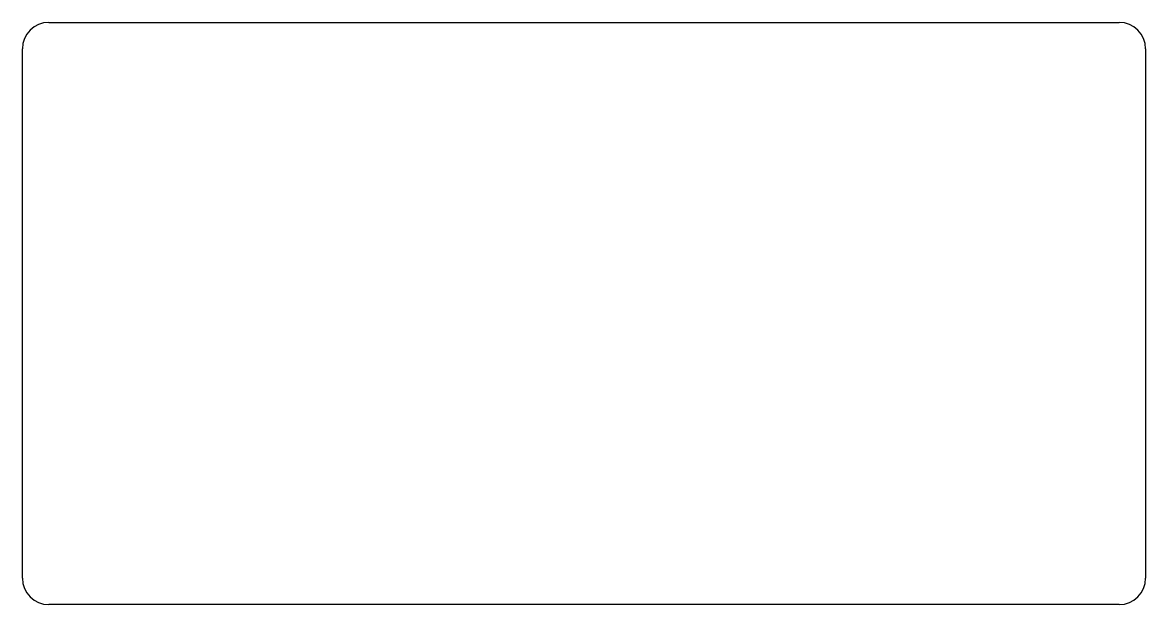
# Model space of a CAD drawing. Header units: millimetres. Extents: x 0 to 106, y 0 to 55.
import ezdxf

# ---------------------------------------------------------------- set-up
doc = ezdxf.new("R2010")
doc.units = ezdxf.units.MM

msp = doc.modelspace()

# ---------------------------------------------------------------- linework, layer by layer
at = {"color": 7, "linetype": 'Continuous', "lineweight": 25}
for p, q in [((2.5, 55), (103.5, 55)), ((0, 2.5), (0, 52.5)), ((106, 52.5), (106, 2.5)), ((103.5, 0), (2.5, 0))]:
    msp.add_line(p, q, dxfattribs=at)
for centre, start, end in [((2.5, 52.5), 90, 180), ((103.5, 52.5), 0, 90), ((2.5, 2.5), 180, 270), ((103.5, 2.5), 270, 0)]:
    msp.add_arc(centre, 2.5, start, end, dxfattribs=at)

doc.saveas('drawing.dxf')
